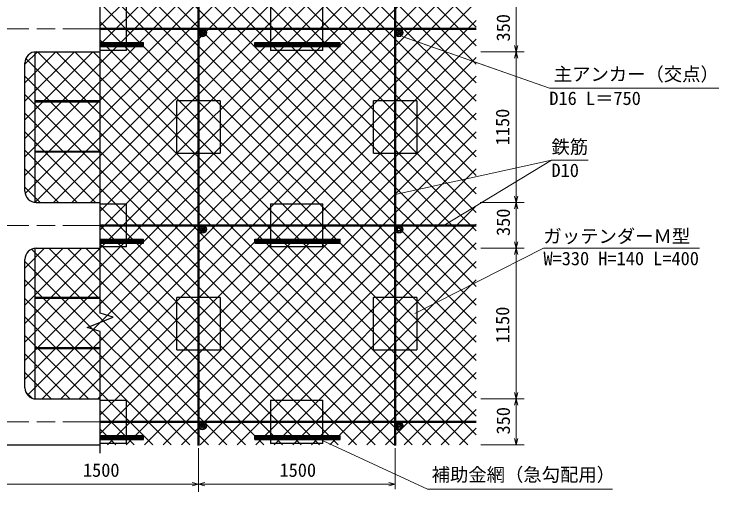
# Model space of a CAD drawing. Units: millimetres, scale not verified. Extents: x 400 to 16400, y 400 to 11650.
# Drawn here: x 4651 to 10030, y 3603 to 7251 of the extents above; entities that cross this region are included whole.
import ezdxf
from ezdxf.enums import TextEntityAlignment as Align

# ---------------------------------------------------------------- set-up
doc = ezdxf.new("R2010")
doc.units = ezdxf.units.MM
doc.header["$LTSCALE"] = 40
doc.linetypes.add('CHAIN', pattern=[18.5, 12, -1.5, 3.5, -1.5])
for name, color, linetype, lineweight in [('C-BMK', 2, 'CHAIN', 13), ('C-STR', 1, 'Continuous', 25), ('C-STR-DIM', 1, 'Continuous', 13), ('C-STR-HTXT', 1, 'Continuous', 13)]:
    doc.layers.add(name, color=color, linetype=linetype, lineweight=lineweight)
doc.styles.add('ＭＳ ゴシック', font='')
doc.styles.get('ＭＳ ゴシック').set_extended_font_data('MS Gothic')

msp = doc.modelspace()

# ---------------------------------------------------------------- linework, layer by layer
at = {"layer": 'C-BMK'}
for p, q in [((1323.75, 7138.14), (5313.75, 7138.14)), ((1323.75, 5638.14), (5313.75, 5638.14)), ((1323.75, 4138.14), (5313.75, 4138.14))]:
    msp.add_line(p, q, dxfattribs=at)
at = {"layer": 'C-STR'}
for p, q in [((7830.96, 9258.15), (4733.75, 6160.94)), ((4733.75, 6019.52), (7972.38, 9258.15)), ((4733.75, 6302.36), (7689.54, 9258.15)), ((8113.8, 9258.15), (4735.7, 5880.04)), ((8178.75, 6019.52), (4940.12, 9258.15)), ((5081.54, 9258.15), (8178.75, 6160.94)), ((8178.75, 6302.36), (5222.97, 9258.15)), ((7548.12, 9258.15), (5307.75, 7017.78)), ((5308.75, 7160.2), (7406.7, 9258.15)), ((5364.39, 9258.15), (8178.75, 6443.78)), ((8178.75, 6585.2), (5505.81, 9258.15)), ((5647.23, 9258.15), (8178.75, 6726.62)), ((8178.75, 6868.04), (5788.65, 9258.15)), ((5930.07, 9258.15), (8178.75, 7009.47)), ((8178.75, 7150.89), (6071.49, 9258.15)), ((4810.22, 5813.14), (8178.75, 9181.67)), ((8178.75, 9040.25), (4951.65, 5813.14)), ((8178.75, 8898.83), (5093.07, 5813.14)), ((8178.75, 8757.41), (5234.49, 5813.14)), ((5308.75, 8748.09), (8178.75, 5878.09)), ((5308.75, 5745.99), (8178.75, 8615.99)), ((8178.75, 5736.67), (5308.75, 8606.67)), ((8178.75, 5170.99), (4886.6, 8463.14)), ((8178.75, 5312.41), (5028.02, 8463.14)), ((8178.75, 5453.83), (5169.44, 8463.14)), ((8178.75, 8474.57), (5308.75, 5604.57)), ((5308.75, 8465.25), (8178.75, 5595.25)), ((4764.63, 8443.69), (8178.75, 5029.57)), ((4733.75, 4888.15), (8178.75, 8333.15)), ((8178.75, 4888.15), (4733.75, 8333.15)), ((8178.75, 8191.72), (4733.75, 4746.72)), ((4733.75, 8191.72), (8178.75, 4746.72)), ((4733.75, 4605.3), (8178.75, 8050.3)), ((8178.75, 4605.3), (4733.75, 8050.3)), ((8178.75, 7908.88), (4733.75, 4463.88)), ((8178.75, 4463.88), (4733.75, 7908.88)), ((8178.75, 7767.46), (4754.17, 4342.88)), ((8178.75, 7626.04), (4865.36, 4312.64)), ((5006.28, 4312.14), (8178.75, 7484.62)), ((8178.75, 7343.2), (5148.7, 4313.14)), ((5290.12, 4313.14), (8178.75, 7201.77)), ((8178.75, 4322.46), (5308.75, 7192.46)), ((8178.75, 7060.35), (5308.75, 4190.35)), ((5308.75, 7051.04), (8178.75, 4181.04)), ((4733.75, 6868.04), (4828.85, 6963.14)), ((5111.7, 6963.14), (4733.75, 6585.2)), ((5253.12, 6963.14), (4733.75, 6443.78)), ((4970.27, 6963.14), (4733.75, 6726.62)), ((4830.96, 6963.14), (7830.96, 3963.14)), ((7972.38, 3963.14), (4972.38, 6963.14)), ((8113.8, 3963.14), (5113.8, 6963.14)), ((8178.75, 4039.62), (5255.22, 6963.14)), ((7689.54, 3963.14), (4740.75, 6911.93)), ((5307.75, 4047.93), (8178.75, 6918.93)), ((7548.12, 3963.14), (4733.75, 6777.51)), ((8178.75, 6777.51), (5364.39, 3963.14)), ((7406.7, 3963.14), (4733.75, 6636.09)), ((5505.81, 3963.14), (8178.75, 6636.09)), ((4733.75, 6494.67), (7265.27, 3963.14)), ((8178.75, 6494.67), (5647.23, 3963.14)), ((5273.85, 5813.14), (4733.75, 6353.25)), ((5788.65, 3963.14), (8178.75, 6353.25)), ((5132.43, 5813.14), (4733.75, 6211.82)), ((8178.75, 6211.82), (5930.07, 3963.14)), ((4733.75, 6070.4), (4991.01, 5813.14)), ((6071.49, 3963.14), (8178.75, 6070.4)), ((4733.75, 5928.98), (4849.59, 5813.14)), ((8178.75, 5928.98), (6212.92, 3963.14)), ((7123.85, 3963.14), (5308.75, 5778.25)), ((6354.34, 3963.14), (8178.75, 5787.56)), ((5307.43, 5638.14), (6982.43, 3963.14)), ((8178.75, 5646.14), (6495.76, 3963.14)), ((6841.01, 3963.14), (5308.75, 5495.4)), ((6637.18, 3963.14), (8178.75, 5504.72)), ((4733.75, 5312.41), (4884.49, 5463.14)), ((5167.33, 5463.14), (4733.75, 5029.57)), ((5025.91, 5463.14), (4733.75, 5170.99)), ((6275.33, 3963.14), (4783.14, 5455.33)), ((4916.75, 5463.14), (6416.75, 3963.14)), ((6558.17, 3963.14), (5058.17, 5463.14)), ((5199.59, 5463.14), (6699.59, 3963.14)), ((4733.75, 5363.3), (6133.9, 3963.14)), ((8178.75, 5363.3), (6778.6, 3963.14)), ((5992.48, 3963.14), (4733.75, 5221.88)), ((6920.02, 3963.14), (8178.75, 5221.88)), ((4733.75, 5080.45), (5851.06, 3963.14)), ((8178.75, 5080.45), (7061.44, 3963.14)), ((4733.75, 4939.03), (5709.64, 3963.14)), ((7202.86, 3963.14), (8178.75, 4939.03)), ((4733.75, 4797.61), (5218.22, 4313.14)), ((8178.75, 4797.61), (7344.29, 3963.14)), ((5076.3, 4313.64), (4733.75, 4656.19)), ((7485.71, 3963.14), (8178.75, 4656.19)), ((4733.75, 4514.77), (4935.38, 4313.14)), ((8178.75, 4514.77), (7627.13, 3963.14)), ((4788.32, 4318.78), (4739.39, 4367.71)), ((7768.55, 3963.14), (8178.75, 4373.35)), ((5308.75, 4222.61), (5568.22, 3963.14)), ((8178.75, 4231.93), (7909.97, 3963.14)), ((8051.39, 3963.14), (8178.75, 4090.5)), ((5426.8, 3963.14), (5308.75, 4081.19))]:
    msp.add_line(p, q, dxfattribs=at)
at = {"layer": 'C-STR', "color": 7, "lineweight": 50}
for p, q in [((6058.75, 3958.14), (6058.75, 9258.14)), ((7558.75, 3958.14), (7558.75, 9258.14)), ((5308.75, 7138.14), (8178.75, 7138.14)), ((5308.75, 5638.14), (8178.75, 5638.14)), ((5308.75, 4138.14), (8178.75, 4138.14))]:
    msp.add_line(p, q, dxfattribs=at)
at = {"layer": 'C-STR', "color": 7}
for p, q in [((5308.75, 4968.14), (5308.75, 7828.14)), ((4818.75, 6963.14), (5308.75, 6963.14)), ((4733.75, 5898.14), (4733.75, 6878.14)), ((4818.75, 5813.14), (5308.75, 5813.14)), ((4818.75, 5463.14), (5308.75, 5463.14)), ((4733.75, 4398.14), (4733.75, 5378.14)), ((5408.75, 4938.14), (5308.75, 4968.14)), ((5208.75, 4858.14), (5408.75, 4938.14)), ((5308.75, 4828.14), (5208.75, 4858.14)), ((5308.75, 3898.14), (5308.75, 4828.14)), ((4818.75, 4313.14), (5308.75, 4313.14)), ((1383.75, 3963.14), (5308.75, 3963.14))]:
    msp.add_line(p, q, dxfattribs=at)
at = {"layer": 'C-STR', "color": 6}
for p, q in [((5508.75, 6973.14), (5508.75, 7303.14)), ((6608.75, 7303.14), (6608.75, 6973.14)), ((7008.75, 6973.14), (7008.75, 7303.14)), ((5308.75, 7032.95), (5638.75, 7032.95)), ((5308.75, 7025.45), (5638.75, 7025.45)), ((5308.75, 7017.95), (5638.75, 7017.95)), ((5308.75, 7010.45), (5638.75, 7010.45)), ((5308.75, 7002.95), (5638.75, 7002.95)), ((5313.75, 7002.95), (5313.75, 7032.95)), ((5338.75, 7002.95), (5338.75, 7032.95)), ((5363.75, 7002.95), (5363.75, 7032.95)), ((5388.75, 7002.95), (5388.75, 7032.95)), ((5413.75, 7002.95), (5413.75, 7032.95)), ((5438.75, 7002.95), (5438.75, 7032.95)), ((5463.75, 7002.95), (5463.75, 7032.95)), ((5488.75, 7002.95), (5488.75, 7032.95)), ((5513.75, 7002.95), (5513.75, 7032.95)), ((5538.75, 7002.95), (5538.75, 7032.95)), ((5563.75, 7002.95), (5563.75, 7032.95)), ((5588.75, 7002.95), (5588.75, 7032.95)), ((5613.75, 7002.95), (5613.75, 7032.95)), ((5638.75, 7002.95), (5638.75, 7032.95)), ((6488.75, 7032.95), (7138.75, 7032.95)), ((6488.75, 7002.95), (6488.75, 7032.95)), ((6488.75, 7025.45), (7138.75, 7025.45)), ((6488.75, 7017.95), (7138.75, 7017.95)), ((6488.75, 7010.45), (7138.75, 7010.45)), ((6488.75, 7002.95), (7138.75, 7002.95)), ((6513.75, 7002.95), (6513.75, 7032.95)), ((6538.75, 7002.95), (6538.75, 7032.95)), ((6563.75, 7002.95), (6563.75, 7032.95)), ((6588.75, 7002.95), (6588.75, 7032.95)), ((6613.75, 7002.95), (6613.75, 7032.95)), ((6638.75, 7002.95), (6638.75, 7032.95)), ((6663.75, 7002.95), (6663.75, 7032.95)), ((6688.75, 7002.95), (6688.75, 7032.95)), ((6713.75, 7002.95), (6713.75, 7032.95)), ((6738.75, 7002.95), (6738.75, 7032.95)), ((6763.75, 7002.95), (6763.75, 7032.95)), ((6788.75, 7002.95), (6788.75, 7032.95)), ((6813.75, 7002.95), (6813.75, 7032.95)), ((6838.75, 7002.95), (6838.75, 7032.95)), ((6863.75, 7002.95), (6863.75, 7032.95)), ((6888.75, 7002.95), (6888.75, 7032.95)), ((6913.75, 7002.95), (6913.75, 7032.95)), ((6938.75, 7002.95), (6938.75, 7032.95)), ((6963.75, 7002.95), (6963.75, 7032.95)), ((6988.75, 7002.95), (6988.75, 7032.95)), ((7013.75, 7002.95), (7013.75, 7032.95)), ((7038.75, 7002.95), (7038.75, 7032.95)), ((7063.75, 7002.95), (7063.75, 7032.95)), ((7088.75, 7002.95), (7088.75, 7032.95)), ((7113.75, 7002.95), (7113.75, 7032.95)), ((7138.75, 7002.95), (7138.75, 7032.95)), ((4808.75, 6963.14), (4808.75, 5813.14)), ((5508.75, 6973.14), (5308.75, 6973.14)), ((7008.75, 6973.14), (6608.75, 6973.14)), ((6608.75, 6968.2), (6608.75, 6968.14)), ((5308.75, 6588.44), (4808.75, 6588.44)), ((5308.75, 6579.74), (4808.75, 6579.74)), ((6223.75, 6588.14), (5893.75, 6588.14)), ((5893.75, 6188.14), (5893.75, 6588.14)), ((6223.75, 6588.14), (6223.75, 6188.14)), ((7723.75, 6588.14), (7393.75, 6588.14)), ((7393.75, 6188.14), (7393.75, 6588.14)), ((7723.75, 6588.14), (7723.75, 6188.14)), ((4808.75, 6205.14), (5308.75, 6205.14)), ((5308.75, 6196.44), (4808.75, 6196.44)), ((5893.75, 6188.14), (6223.75, 6188.14)), ((7393.75, 6188.14), (7723.75, 6188.14)), ((5308.75, 5803.14), (5508.75, 5803.14)), ((5508.75, 5473.14), (5508.75, 5803.14)), ((6608.75, 5803.14), (7008.75, 5803.14)), ((6608.75, 5803.14), (6608.75, 5473.14)), ((7008.75, 5473.14), (7008.75, 5803.14)), ((5308.75, 5532.95), (5638.75, 5532.95)), ((5308.75, 5525.45), (5638.75, 5525.45)), ((5308.75, 5517.95), (5638.75, 5517.95)), ((5308.75, 5510.45), (5638.75, 5510.45)), ((5308.75, 5502.95), (5638.75, 5502.95)), ((5313.75, 5502.95), (5313.75, 5532.95)), ((5338.75, 5502.95), (5338.75, 5532.95)), ((5363.75, 5502.95), (5363.75, 5532.95)), ((5388.75, 5502.95), (5388.75, 5532.95)), ((5413.75, 5502.95), (5413.75, 5532.95)), ((5438.75, 5502.95), (5438.75, 5532.95)), ((5463.75, 5502.95), (5463.75, 5532.95)), ((5488.75, 5502.95), (5488.75, 5532.95)), ((5513.75, 5502.95), (5513.75, 5532.95)), ((5538.75, 5502.95), (5538.75, 5532.95)), ((5563.75, 5502.95), (5563.75, 5532.95)), ((5588.75, 5502.95), (5588.75, 5532.95)), ((5613.75, 5502.95), (5613.75, 5532.95)), ((5638.75, 5502.95), (5638.75, 5532.95)), ((6488.75, 5532.95), (7138.75, 5532.95)), ((6488.75, 5502.95), (6488.75, 5532.95)), ((6488.75, 5525.45), (7138.75, 5525.45)), ((6488.75, 5517.95), (7138.75, 5517.95)), ((6488.75, 5510.45), (7138.75, 5510.45)), ((6488.75, 5502.95), (7138.75, 5502.95)), ((6513.75, 5502.95), (6513.75, 5532.95)), ((6538.75, 5502.95), (6538.75, 5532.95)), ((6563.75, 5502.95), (6563.75, 5532.95)), ((6588.75, 5502.95), (6588.75, 5532.95)), ((6613.75, 5502.95), (6613.75, 5532.95)), ((6638.75, 5502.95), (6638.75, 5532.95)), ((6663.75, 5502.95), (6663.75, 5532.95)), ((6688.75, 5502.95), (6688.75, 5532.95)), ((6713.75, 5502.95), (6713.75, 5532.95)), ((6738.75, 5502.95), (6738.75, 5532.95)), ((6763.75, 5502.95), (6763.75, 5532.95)), ((6788.75, 5502.95), (6788.75, 5532.95)), ((6813.75, 5502.95), (6813.75, 5532.95)), ((6838.75, 5502.95), (6838.75, 5532.95)), ((6863.75, 5502.95), (6863.75, 5532.95)), ((6888.75, 5502.95), (6888.75, 5532.95)), ((6913.75, 5502.95), (6913.75, 5532.95)), ((6938.75, 5502.95), (6938.75, 5532.95)), ((6963.75, 5502.95), (6963.75, 5532.95)), ((6988.75, 5502.95), (6988.75, 5532.95)), ((7013.75, 5502.95), (7013.75, 5532.95)), ((7038.75, 5502.95), (7038.75, 5532.95)), ((7063.75, 5502.95), (7063.75, 5532.95)), ((7088.75, 5502.95), (7088.75, 5532.95)), ((7113.75, 5502.95), (7113.75, 5532.95)), ((7138.75, 5502.95), (7138.75, 5532.95)), ((4808.75, 5463.14), (4808.75, 4313.14)), ((5508.75, 5473.14), (5308.75, 5473.14)), ((7008.75, 5473.14), (6608.75, 5473.14)), ((6608.75, 5468.2), (6608.75, 5468.14)), ((5308.75, 5088.44), (4808.75, 5088.44)), ((5308.75, 5079.74), (4808.75, 5079.74)), ((6223.75, 5088.14), (5893.75, 5088.14)), ((5893.75, 4688.14), (5893.75, 5088.14)), ((6223.75, 5088.14), (6223.75, 4688.14)), ((7723.75, 5088.14), (7393.75, 5088.14)), ((7393.75, 4688.14), (7393.75, 5088.14)), ((7723.75, 5088.14), (7723.75, 4688.14)), ((4808.75, 4705.14), (5308.75, 4705.14)), ((5308.75, 4696.44), (4808.75, 4696.44)), ((5893.75, 4688.14), (6223.75, 4688.14)), ((7393.75, 4688.14), (7723.75, 4688.14)), ((5308.75, 4303.14), (5508.75, 4303.14)), ((5508.75, 3973.14), (5508.75, 4303.14)), ((6608.75, 4303.14), (7008.75, 4303.14)), ((6608.75, 4303.14), (6608.75, 3973.14)), ((7008.75, 3973.14), (7008.75, 4303.14)), ((5307.75, 4032.95), (5638.75, 4032.95)), ((5307.75, 4025.45), (5638.75, 4025.45)), ((5307.75, 4017.95), (5638.75, 4017.95)), ((5307.75, 4010.45), (5638.75, 4010.45)), ((5307.75, 4002.95), (5638.75, 4002.95)), ((5313.75, 4002.95), (5313.75, 4032.95)), ((5338.75, 4002.95), (5338.75, 4032.95)), ((5363.75, 4002.95), (5363.75, 4032.95)), ((5388.75, 4002.95), (5388.75, 4032.95)), ((5413.75, 4002.95), (5413.75, 4032.95)), ((5438.75, 4002.95), (5438.75, 4032.95)), ((5463.75, 4002.95), (5463.75, 4032.95)), ((5488.75, 4002.95), (5488.75, 4032.95)), ((5513.75, 4002.95), (5513.75, 4032.95)), ((5538.75, 4002.95), (5538.75, 4032.95)), ((5563.75, 4002.95), (5563.75, 4032.95)), ((5588.75, 4002.95), (5588.75, 4032.95)), ((5613.75, 4002.95), (5613.75, 4032.95)), ((5638.75, 4002.95), (5638.75, 4032.95)), ((6488.75, 4032.95), (7138.75, 4032.95)), ((6488.75, 4002.95), (6488.75, 4032.95)), ((6488.75, 4025.45), (7138.75, 4025.45)), ((6488.75, 4017.95), (7138.75, 4017.95)), ((6488.75, 4010.45), (7138.75, 4010.45)), ((6488.75, 4002.95), (7138.75, 4002.95)), ((6513.75, 4002.95), (6513.75, 4032.95)), ((6538.75, 4002.95), (6538.75, 4032.95)), ((6563.75, 4002.95), (6563.75, 4032.95)), ((6588.75, 4002.95), (6588.75, 4032.95)), ((6613.75, 4002.95), (6613.75, 4032.95)), ((6638.75, 4002.95), (6638.75, 4032.95)), ((6663.75, 4002.95), (6663.75, 4032.95)), ((6688.75, 4002.95), (6688.75, 4032.95)), ((6713.75, 4002.95), (6713.75, 4032.95)), ((6738.75, 4002.95), (6738.75, 4032.95)), ((6763.75, 4002.95), (6763.75, 4032.95)), ((6788.75, 4002.95), (6788.75, 4032.95)), ((6813.75, 4002.95), (6813.75, 4032.95)), ((6838.75, 4002.95), (6838.75, 4032.95)), ((6863.75, 4002.95), (6863.75, 4032.95)), ((6888.75, 4002.95), (6888.75, 4032.95)), ((6913.75, 4002.95), (6913.75, 4032.95)), ((6938.75, 4002.95), (6938.75, 4032.95)), ((6963.75, 4002.95), (6963.75, 4032.95)), ((6988.75, 4002.95), (6988.75, 4032.95)), ((7013.75, 4002.95), (7013.75, 4032.95)), ((7038.75, 4002.95), (7038.75, 4032.95)), ((7063.75, 4002.95), (7063.75, 4032.95)), ((7088.75, 4002.95), (7088.75, 4032.95)), ((7113.75, 4002.95), (7113.75, 4032.95)), ((7138.75, 4002.95), (7138.75, 4032.95)), ((5508.75, 3973.14), (5308.75, 3973.14)), ((7008.75, 3973.14), (6608.75, 3973.14)), ((6608.75, 3968.2), (6608.75, 3968.14))]:
    msp.add_line(p, q, dxfattribs=at)
at = {"layer": 'C-STR', "color": 7}
for centre, radius in [((6088.75, 7108.14), 30), ((6088.75, 7108.14), 21), ((6088.75, 7108.14), 12), ((6088.75, 7108.14), 3), ((7588.75, 7108.14), 30), ((7588.75, 7108.14), 21), ((7588.75, 7108.14), 12), ((7588.75, 7108.14), 3), ((6088.75, 5608.14), 30), ((6088.75, 5608.14), 21), ((6088.75, 5608.14), 12), ((6088.75, 5608.14), 3), ((7588.75, 5608.14), 30), ((7588.75, 5608.14), 21), ((7588.75, 5608.14), 12), ((7612.75, 5608.14), 3), ((6088.75, 4108.14), 30), ((6088.75, 4108.14), 21), ((6088.75, 4108.14), 12), ((6088.75, 4108.14), 3), ((7588.75, 4108.14), 30), ((7588.75, 4108.14), 21), ((7588.75, 4108.14), 12), ((7588.75, 4108.14), 3)]:
    msp.add_circle(centre, radius, dxfattribs=at)
for centre, start, end in [((4818.75, 6878.14), 90, 180), ((4818.75, 5898.14), 180, 270), ((4818.75, 5378.14), 90, 180), ((4818.75, 4398.14), 180, 270)]:
    msp.add_arc(centre, 85, start, end, dxfattribs=at)
at = {"layer": 'C-STR-DIM'}
for p, q in [((8483.75, 7313.14), (8483.75, 6963.14)), ((8483.75, 6963.14), (8470.81, 7011.44)), ((8483.75, 6963.14), (8496.69, 7011.44)), ((8213.75, 6963.14), (8543.75, 6963.14)), ((8483.75, 6963.14), (8470.81, 6914.85)), ((8483.75, 6963.14), (8483.75, 5813.14)), ((8483.75, 6963.14), (8496.69, 6914.85)), ((8209.34, 5813.14), (8543.75, 5813.14)), ((8483.75, 5813.14), (8470.81, 5861.44)), ((8483.75, 5813.14), (8470.81, 5764.85)), ((8483.75, 5813.14), (8496.69, 5861.44)), ((8483.75, 5813.14), (8483.75, 5463.14)), ((8483.75, 5813.14), (8496.69, 5764.85)), ((8483.75, 5463.14), (8470.81, 5511.44)), ((8483.75, 5463.14), (8496.69, 5511.44)), ((8213.75, 5463.14), (8543.75, 5463.14)), ((8483.75, 5463.14), (8470.81, 5414.85)), ((8483.75, 5463.14), (8483.75, 4313.14)), ((8483.75, 5463.14), (8496.69, 5414.85)), ((8483.75, 4313.14), (8470.81, 4361.44)), ((8483.75, 4313.14), (8496.69, 4361.44)), ((8213.75, 4313.14), (8543.75, 4313.14)), ((8483.75, 4313.14), (8470.81, 4264.85)), ((8483.75, 4313.14), (8483.75, 3963.14)), ((8483.75, 4313.14), (8496.69, 4264.85)), ((8483.75, 3963.14), (8470.81, 4011.44)), ((8483.75, 3963.14), (8496.69, 4011.44)), ((6058.75, 3938.14), (6058.75, 3623.14)), ((6058.75, 3928.14), (6058.75, 3603.14)), ((7558.75, 3938.14), (7558.75, 3623.14)), ((8213.75, 3963.14), (8543.75, 3963.14)), ((4558.75, 3663.14), (6058.75, 3663.14)), ((6058.75, 3663.14), (6010.46, 3676.09)), ((6058.75, 3663.14), (6010.46, 3650.2)), ((6058.75, 3663.14), (6107.05, 3676.09)), ((6058.75, 3663.14), (7558.75, 3663.14)), ((6058.75, 3663.14), (6107.05, 3650.2)), ((7558.75, 3663.14), (7510.46, 3676.09)), ((7558.75, 3663.14), (7510.46, 3650.2))]:
    msp.add_line(p, q, dxfattribs=at)
at = {"layer": 'C-STR-HTXT'}
for p, q in [((7612.75, 7080.7), (8736.12, 6686.13)), ((7644.55, 7069.53), (8736.12, 6686.13)), ((8736.12, 6686.13), (10030.12, 6686.13)), ((7558.75, 5874.67), (8752.38, 6136.41)), ((7931.16, 5638.14), (8752.38, 6136.41)), ((8752.38, 6136.41), (9032.38, 6136.41)), ((8691.25, 5463.14), (7708.44, 4964.49)), ((8691.25, 5463.14), (9881.25, 5463.14)), ((6945.18, 4022.75), (7806.04, 3624.74)), ((7806.04, 3624.74), (9219.29, 3624.74))]:
    msp.add_line(p, q, dxfattribs=at)

# ---------------------------------------------------------------- texts
at = {"layer": 'C-STR-DIM', "color": 7, "style": 'ＭＳ ゴシック'}
for s, p in [('350', (8466.18, 7041.64)), ('1150', (8460.75, 6249.3)), ('350', (8466.18, 5556.94)), ('1150', (8460.75, 4738.3)), ('350', (8466.18, 4041.64))]:
    msp.add_text(s, height=102.6, rotation=90, dxfattribs=at).set_placement(p, align=Align.BOTTOM_LEFT)
for p in [(5176.8, 3687.46), (6676.8, 3687.46)]:
    msp.add_text('1500', height=102.6, dxfattribs=at).set_placement(p, align=Align.BOTTOM_LEFT)
at = {"layer": 'C-STR-HTXT', "color": 7, "style": 'ＭＳ ゴシック'}
for s, p in [('主アンカー（交点）', (8770.12, 6710.13)), ('D16 L＝750', (8736.12, 6526.13)), ('鉄筋', (8752.38, 6154.96)), ('D10', (8752.38, 5976.41)), ('ガッテンダーＭ型 ', (8691.25, 5473.14)), ('W=330 H=140 L=400', (8691.25, 5303.14)), ('補助金網（急勾配用）', (7838.09, 3652.9))]:
    msp.add_text(s, height=102.6, dxfattribs=at).set_placement(p, align=Align.BOTTOM_LEFT)

doc.saveas('drawing.dxf')
